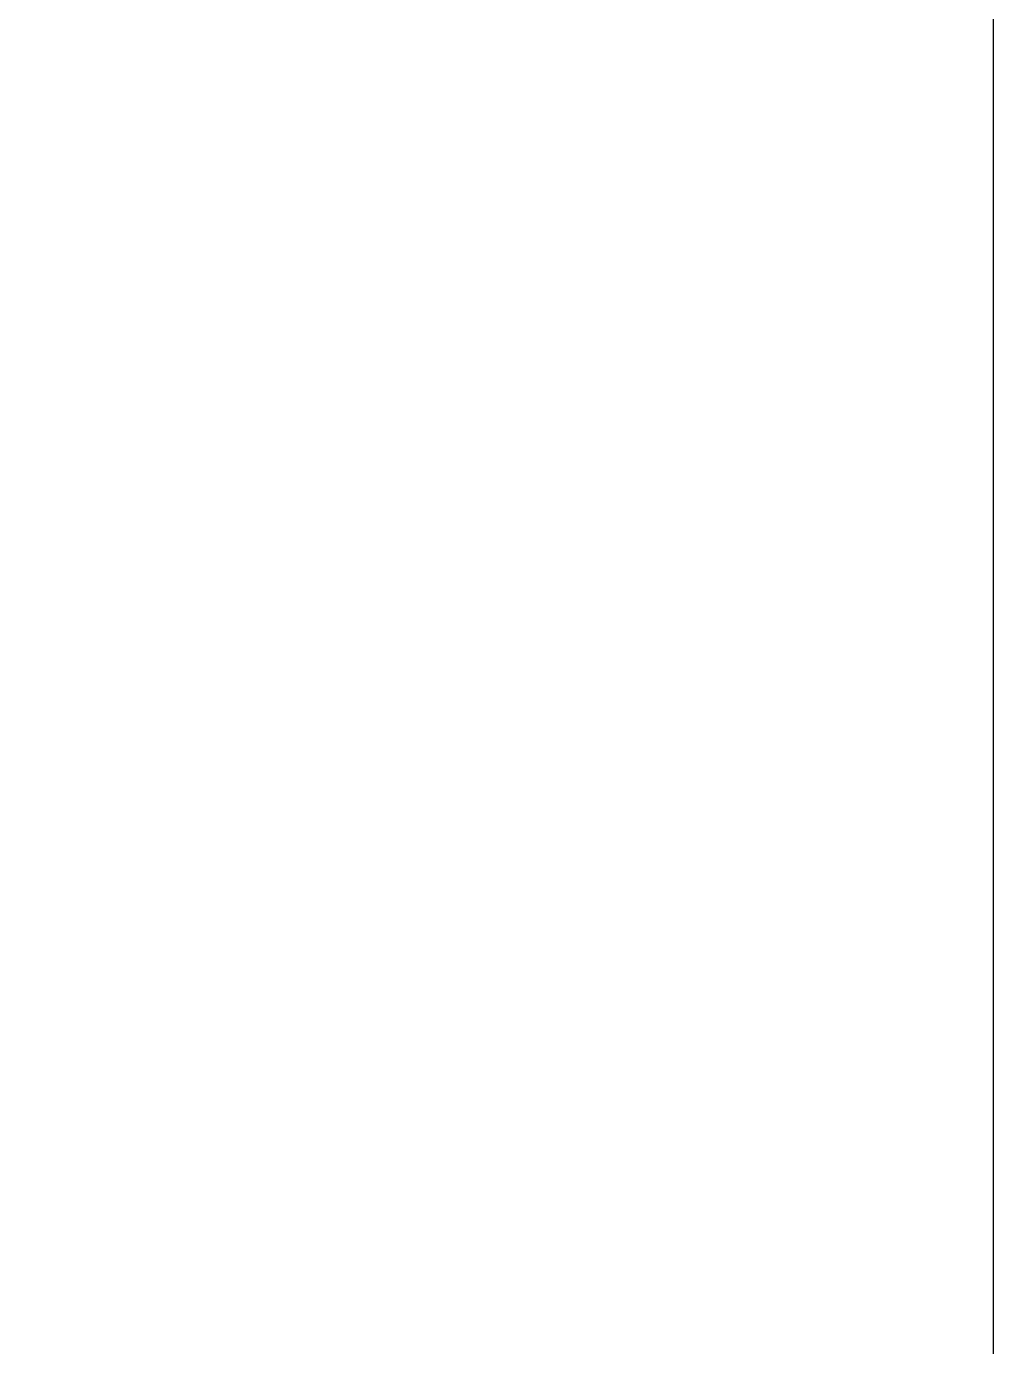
# Model space of a CAD drawing. Header units: millimetres. Extents: x 0 to 145404, y 0 to 194550.
# Drawn here: x 92662.5 to 92875.5, y 118686.9 to 118977.6 of the extents above; entities that cross this region are included whole.
import ezdxf

# ---------------------------------------------------------------- set-up
doc = ezdxf.new("R2010")
doc.units = ezdxf.units.MM
doc.layers.add('АР - Наружная стена', color=144, linetype='Continuous', lineweight=30)

# ---------------------------------------------------------------- blocks, each defined once
blk = doc.blocks.new('Квартира 1С 3450 тип 9-1')
at = {"layer": 'АР - Наружная стена'}
blk.add_lwpolyline([(-7150, 2.328306436538696e-10), (-7150, 3650.000000000233), (-6750, 3650.000000000233), (-6750, 2.328306436538696e-10)], close=True, dxfattribs=at)
blk = doc.blocks.new('V_Section_2')
blk.add_blockref('Квартира 1С 3450 тип 9-1', (7150, -20699.9999999993))

msp = doc.modelspace()

# ---------------------------------------------------------------- block references
at = {"xscale": -1}
msp.add_blockref('V_Section_2', (92875.46005912624, 139046.1136985801, 1.056413898744269e-07), dxfattribs=at)

doc.saveas('drawing.dxf')
